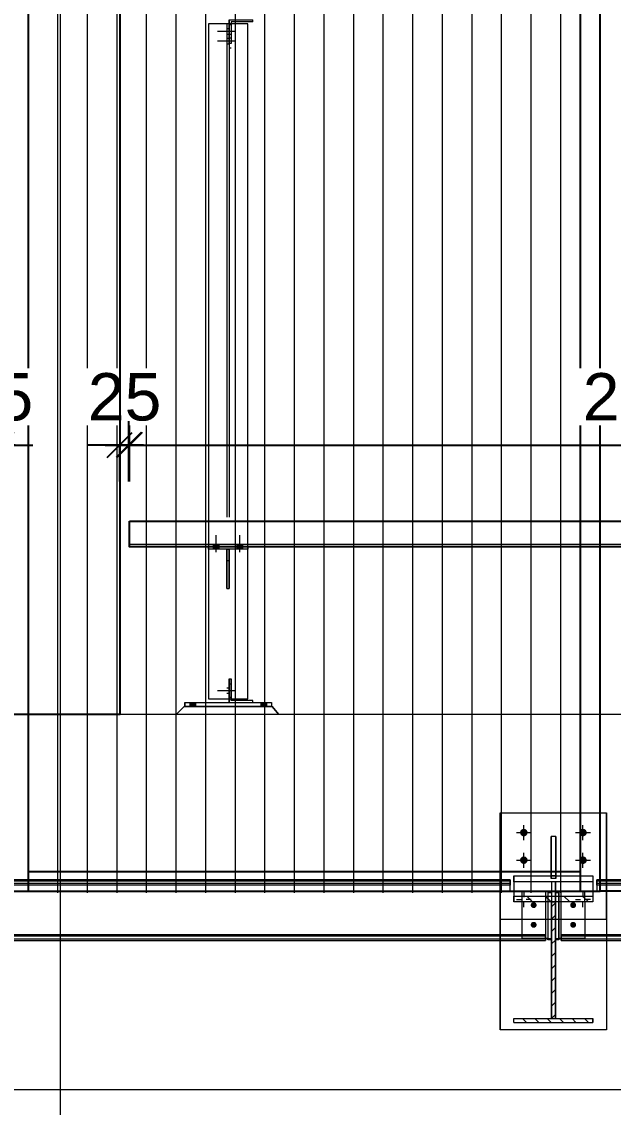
# Model space of a CAD drawing. Header units: millimetres. Extents: x 663313 to 1226001, y 1431724 to 1620898.
# Drawn here: x 663607.733 to 663609.233, y 1524697.491 to 1524700.241 of the extents above; entities that cross this region are included whole.
import ezdxf

# ---------------------------------------------------------------- set-up
doc = ezdxf.new("R2010")
doc.units = ezdxf.units.MM
for name, pattern in [('Grid Line', [22.225, 12.7, -3.175, 3.175, -3.175]), ('HIDDEN', [0.375, 0.25, -0.125]), ('XKITLINE00', [0]), ('XKITLINE02', [4, 2, -2])]:
    doc.linetypes.add(name, pattern=pattern)
doc.layers.get('Defpoints').update_dxf_attribs({"color": 140})
for name, color, linetype in [('000 - CONCRETE_EX_BUILDING_MAIN_COLOR_1', 1, 'Continuous'), ('000 - D I M', 1, 'Continuous'), ('DIM', 1, 'Continuous'), ('VPORT', 250, 'Continuous')]:
    doc.layers.add(name, color=color, linetype=linetype)
for name, color, linetype, lineweight in [('A-GENM', 29, 'Continuous', 9), ('Bolt', 7, 'Continuous', 0), ('Part', 2, 'Continuous', 0), ('S-GRID', 1, 'Continuous', 9)]:
    doc.layers.add(name, color=color, linetype=linetype, lineweight=lineweight)
doc.styles.add('Arial', font='arial.ttf')
doc.dimstyles.new('Dim - 40 - End', dxfattribs={"dimscale": 0.04, "dimtxt": 3, "dimasz": 1, "dimexe": 0, "dimexo": 2.5, "dimgap": 1.5, "dimtad": 1, "dimdec": 0, "dimlfac": 1000, "dimzin": 1, "dimdsep": 46, "dimtxsty": 'Arial', "dimblk": 'END', "dimcen": 0.09, "dimclrd": 1, "dimclre": 49, "dimclrt": 3, "dimadec": 0, "dimazin": 0, "dimtfac": 1, "dimtdec": 0, "dimtix": 1, "dimtofl": 0, "dimtmove": 2, "dimatfit": 3, "dimfxl": 1, "dimtfill": 1, "dimtfillclr": 256, "dimtolj": 1, "dimtzin": 0, "dimarcsym": 0})

# ---------------------------------------------------------------- blocks, each defined once
blk = doc.blocks.new('*A2772264')
at = {"layer": 'Part', "linetype": 'XKITLINE00', "lineweight": 0}
for p, q in [((265.875752, -44.216541), (265.875759, -44.216541)), ((265.875759, -44.216541), (268.075759, -44.216541)), ((265.875759, -44.316541), (265.875759, -44.216541)), ((268.075752, -44.216541), (268.075759, -44.216541)), ((268.075759, -44.216541), (268.075759, -44.316541)), ((265.875752, -44.316541), (265.875759, -44.316541)), ((268.075759, -44.316541), (265.875759, -44.316541)), ((268.075752, -44.316541), (268.075759, -44.316541))]:
    blk.add_line(p, q, dxfattribs=at)
at = {"layer": 'Part', "linetype": 'XKITLINE02', "lineweight": 0}
for p, q in [((265.875752, -44.216541), (265.875752, -44.316541)), ((268.075752, -44.216541), (268.075752, -44.316541))]:
    blk.add_line(p, q, dxfattribs=at)
blk = doc.blocks.new('*A2773265')
at = {"layer": 'Part', "linetype": 'XKITLINE02', "lineweight": 0}
for p, q in [((267.005754, -43.616541), (267.055757, -43.616541)), ((267.005754, -44.216541), (267.005754, -43.616541)), ((267.005757, -43.616541), (267.005757, -44.116541)), ((267.055754, -44.166541), (267.055754, -43.616541)), ((267.055757, -43.616541), (267.055757, -44.116541)), ((267.005754, -44.216541), (267.605757, -44.216541)), ((267.605754, -44.216541), (267.605754, -44.166541))]:
    blk.add_line(p, q, dxfattribs=at)
at = {"layer": 'Part', "linetype": 'XKITLINE00', "lineweight": 0}
for p, q in [((267.005757, -44.116541), (267.005757, -44.216541)), ((267.605757, -44.166541), (267.055754, -44.166541)), ((267.055757, -44.116541), (267.055757, -44.166541)), ((267.605757, -44.216541), (267.605757, -44.166541))]:
    blk.add_line(p, q, dxfattribs=at)
blk = doc.blocks.new('*A2775267')
at = {"layer": 'Bolt', "linetype": 'XKITLINE02', "lineweight": 0}
for p, q in [((267.134955, -43.916541), (266.705755, -43.916541)), ((267.005755, -43.846541), (266.945755, -43.846541)), ((267.005756, -43.986541), (266.945756, -43.986541)), ((267.055755, -43.746541), (267.005755, -43.746541)), ((267.055756, -44.086541), (267.005756, -44.086541))]:
    blk.add_line(p, q, dxfattribs=at)
blk = doc.blocks.new('*A2776268')
at = {"layer": 'Bolt'}
for points in [[(266.006, -44.317), (266.006, -44.217), (266.146, -44.217), (266.146, -44.317)], [(267.806, -44.317), (267.806, -44.217), (267.946, -44.217), (267.946, -44.317)]]:
    blk.add_hatch(color=256, dxfattribs=at).paths.add_polyline_path(points, flags=17)
at = {"layer": 'Bolt', "linetype": 'XKITLINE00', "lineweight": 0}
for p, q in [((266.006, -44.217), (266.006, -44.317)), ((266.076, -44.217), (266.076, -44.317)), ((266.146, -44.217), (266.146, -44.317)), ((267.806, -44.217), (267.806, -44.317)), ((267.876, -44.217), (267.876, -44.317)), ((267.946, -44.217), (267.946, -44.317))]:
    blk.add_line(p, q, dxfattribs=at)
blk = doc.blocks.new('*A2777269')
at = {"layer": 'Part', "linetype": 'XKITLINE00', "lineweight": 0}
for p, q in [((266.945758, -40.326541), (267.005763, -40.326541)), ((266.945763, -40.626541), (266.945763, -40.326541)), ((267.005758, -40.326541), (267.005763, -40.326541)), ((267.005763, -40.326541), (267.005763, -40.626541)), ((266.945759, -41.326541), (266.945763, -40.626541)), ((267.005763, -40.626541), (266.945763, -40.626541)), ((267.005763, -40.626541), (267.005759, -41.326541)), ((266.945758, -41.326541), (267.005759, -41.326541)), ((267.005759, -41.326541), (267.005758, -41.326541))]:
    blk.add_line(p, q, dxfattribs=at)
at = {"layer": 'Part', "linetype": 'XKITLINE02', "lineweight": 0}
for p, q in [((266.945763, -40.326541), (266.945758, -40.326541)), ((266.945758, -40.326541), (266.945758, -41.326541)), ((267.005758, -41.326541), (267.005758, -40.326541)), ((266.945759, -41.326541), (266.945758, -41.326541))]:
    blk.add_line(p, q, dxfattribs=at)
blk = doc.blocks.new('*A2778270')
at = {"layer": 'Part', "linetype": 'XKITLINE02', "lineweight": 0}
for p, q in [((266.475758, -40.266541), (267.475763, -40.266541)), ((266.475758, -40.326541), (266.475758, -40.266541)), ((267.475758, -40.266541), (267.475758, -40.326541))]:
    blk.add_line(p, q, dxfattribs=at)
at = {"layer": 'Part', "linetype": 'XKITLINE00', "lineweight": 0}
for p, q in [((267.475763, -40.326541), (266.475758, -40.326541)), ((266.475763, -40.326541), (266.475763, -40.266541)), ((267.475758, -40.326541), (267.475763, -40.326541)), ((267.475763, -40.326541), (267.475763, -40.266541))]:
    blk.add_line(p, q, dxfattribs=at)
blk = doc.blocks.new('*A2779271')
at = {"layer": 'Bolt'}
for points in [[(266.606, -40.267), (266.606, -40.207), (266.746, -40.207), (266.746, -40.267)], [(266.606, -40.327), (266.606, -40.267), (266.746, -40.267), (266.746, -40.327)], [(267.206, -40.267), (267.206, -40.207), (267.346, -40.207), (267.346, -40.267)], [(267.206, -40.327), (267.206, -40.267), (267.346, -40.267), (267.346, -40.327)]]:
    blk.add_hatch(color=256, dxfattribs=at).paths.add_polyline_path(points, flags=17)
at = {"layer": 'Bolt', "linetype": 'XKITLINE00', "lineweight": 0}
for p, q in [((266.676, -40.406), (266.676, -39.977)), ((267.276, -40.406), (267.276, -39.977)), ((266.606, -40.267), (266.606, -40.207)), ((266.606, -40.327), (266.606, -40.267)), ((266.746, -40.267), (266.746, -40.207)), ((266.746, -40.327), (266.746, -40.267)), ((267.206, -40.267), (267.206, -40.207)), ((267.206, -40.327), (267.206, -40.267)), ((267.346, -40.267), (267.346, -40.207)), ((267.346, -40.327), (267.346, -40.267))]:
    blk.add_line(p, q, dxfattribs=at)
blk = doc.blocks.new('*A2794273')
at = {"layer": 'Part', "linetype": 'XKITLINE02', "lineweight": 0}
for p, q in [((267.005754, -26.670507), (267.605757, -26.670507)), ((267.005754, -27.270507), (267.005754, -26.670507)), ((267.605754, -26.720507), (267.605754, -26.670507)), ((267.005757, -26.770507), (267.005757, -27.270507)), ((267.055754, -26.720507), (267.055754, -27.270507)), ((267.055757, -26.770507), (267.055757, -27.270507)), ((267.055757, -27.270507), (267.005754, -27.270507))]:
    blk.add_line(p, q, dxfattribs=at)
at = {"layer": 'Part', "linetype": 'XKITLINE00', "lineweight": 0}
for p, q in [((267.005757, -26.670507), (267.005757, -26.770507)), ((267.605757, -26.720507), (267.605757, -26.670507)), ((267.055757, -26.720507), (267.055754, -26.720507)), ((267.605757, -26.720507), (267.055757, -26.720507)), ((267.055757, -26.720507), (267.055757, -26.770507)), ((267.605754, -26.720507), (267.605757, -26.720507))]:
    blk.add_line(p, q, dxfattribs=at)
blk = doc.blocks.new('*A2796275')
at = {"layer": 'Bolt', "linetype": 'XKITLINE02', "lineweight": 0}
for p, q in [((267.005755, -26.900507), (266.945755, -26.900507)), ((267.055755, -26.800507), (267.005755, -26.800507)), ((267.134955, -26.970507), (266.705755, -26.970507)), ((267.005756, -27.040507), (266.945756, -27.040507)), ((267.055756, -27.140507), (267.005756, -27.140507))]:
    blk.add_line(p, q, dxfattribs=at)
blk = doc.blocks.new('cano')
at = {"layer": '000 - CONCRETE_EX_BUILDING_MAIN_COLOR_1'}
for points in [[(663608.9964, 1524720.7524), (663608.9966, 1524720.7534), (663608.9968, 1524720.7543), (663608.9971, 1524720.7551), (663608.9975, 1524720.756), (663608.998, 1524720.7568), (663608.9986, 1524720.7575), (663608.9992, 1524720.7582), (663608.9999, 1524720.7588), (663609.0006, 1524720.7594), (663609.0014, 1524720.7599), (663609.0023, 1524720.7603), (663609.0031, 1524720.7606), (663609.004, 1524720.7608), (663609.005, 1524720.761), (663609.0059, 1524720.761), (663609.0068, 1524720.761), (663609.0078, 1524720.7608), (663609.0087, 1524720.7606), (663609.0095, 1524720.7603), (663609.0104, 1524720.7599), (663609.0112, 1524720.7594), (663609.0119, 1524720.7588), (663609.0126, 1524720.7582), (663609.0132, 1524720.7575), (663609.0138, 1524720.7568), (663609.0143, 1524720.756), (663609.0147, 1524720.7551), (663609.015, 1524720.7543), (663609.0152, 1524720.7534), (663609.0154, 1524720.7524), (663609.0154, 1524720.7515), (663609.0154, 1524720.7506), (663609.0152, 1524720.7496), (663609.015, 1524720.7487), (663609.0147, 1524720.7479), (663609.0143, 1524720.747), (663609.0138, 1524720.7462), (663609.0132, 1524720.7455), (663609.0126, 1524720.7448), (663609.0119, 1524720.7442), (663609.0112, 1524720.7436), (663609.0104, 1524720.7431), (663609.0095, 1524720.7427), (663609.0087, 1524720.7424), (663609.0078, 1524720.7422), (663609.0068, 1524720.742), (663609.0059, 1524720.742), (663609.005, 1524720.742), (663609.004, 1524720.7422), (663609.0031, 1524720.7424), (663609.0023, 1524720.7427), (663609.0014, 1524720.7431), (663609.0006, 1524720.7436), (663608.9999, 1524720.7442), (663608.9992, 1524720.7448), (663608.9986, 1524720.7455), (663608.998, 1524720.7462), (663608.9975, 1524720.747), (663608.9971, 1524720.7479), (663608.9968, 1524720.7487), (663608.9966, 1524720.7496), (663608.9964, 1524720.7506), (663608.9964, 1524720.7515)], [(663609.1464, 1524720.7524), (663609.1466, 1524720.7534), (663609.1468, 1524720.7543), (663609.1471, 1524720.7551), (663609.1475, 1524720.756), (663609.148, 1524720.7568), (663609.1486, 1524720.7575), (663609.1492, 1524720.7582), (663609.1499, 1524720.7588), (663609.1506, 1524720.7594), (663609.1514, 1524720.7599), (663609.1523, 1524720.7603), (663609.1531, 1524720.7606), (663609.154, 1524720.7608), (663609.155, 1524720.761), (663609.1559, 1524720.761), (663609.1568, 1524720.761), (663609.1578, 1524720.7608), (663609.1587, 1524720.7606), (663609.1595, 1524720.7603), (663609.1604, 1524720.7599), (663609.1612, 1524720.7594), (663609.1619, 1524720.7588), (663609.1626, 1524720.7582), (663609.1632, 1524720.7575), (663609.1638, 1524720.7568), (663609.1643, 1524720.756), (663609.1647, 1524720.7551), (663609.165, 1524720.7543), (663609.1652, 1524720.7534), (663609.1654, 1524720.7524), (663609.1654, 1524720.7515), (663609.1654, 1524720.7506), (663609.1652, 1524720.7496), (663609.165, 1524720.7487), (663609.1647, 1524720.7479), (663609.1643, 1524720.747), (663609.1638, 1524720.7462), (663609.1632, 1524720.7455), (663609.1626, 1524720.7448), (663609.1619, 1524720.7442), (663609.1612, 1524720.7436), (663609.1604, 1524720.7431), (663609.1595, 1524720.7427), (663609.1587, 1524720.7424), (663609.1578, 1524720.7422), (663609.1568, 1524720.742), (663609.1559, 1524720.742), (663609.155, 1524720.742), (663609.154, 1524720.7422), (663609.1531, 1524720.7424), (663609.1523, 1524720.7427), (663609.1514, 1524720.7431), (663609.1506, 1524720.7436), (663609.1499, 1524720.7442), (663609.1492, 1524720.7448), (663609.1486, 1524720.7455), (663609.148, 1524720.7462), (663609.1475, 1524720.747), (663609.1471, 1524720.7479), (663609.1468, 1524720.7487), (663609.1466, 1524720.7496), (663609.1464, 1524720.7506), (663609.1464, 1524720.7515)], [(663608.9964, 1524720.6824), (663608.9966, 1524720.6834), (663608.9968, 1524720.6843), (663608.9971, 1524720.6851), (663608.9975, 1524720.686), (663608.998, 1524720.6868), (663608.9986, 1524720.6875), (663608.9992, 1524720.6882), (663608.9999, 1524720.6888), (663609.0006, 1524720.6894), (663609.0014, 1524720.6899), (663609.0023, 1524720.6903), (663609.0031, 1524720.6906), (663609.004, 1524720.6908), (663609.005, 1524720.691), (663609.0059, 1524720.691), (663609.0068, 1524720.691), (663609.0078, 1524720.6908), (663609.0087, 1524720.6906), (663609.0095, 1524720.6903), (663609.0104, 1524720.6899), (663609.0112, 1524720.6894), (663609.0119, 1524720.6888), (663609.0126, 1524720.6882), (663609.0132, 1524720.6875), (663609.0138, 1524720.6868), (663609.0143, 1524720.686), (663609.0147, 1524720.6851), (663609.015, 1524720.6843), (663609.0152, 1524720.6834), (663609.0154, 1524720.6824), (663609.0154, 1524720.6815), (663609.0154, 1524720.6806), (663609.0152, 1524720.6796), (663609.015, 1524720.6787), (663609.0147, 1524720.6779), (663609.0143, 1524720.677), (663609.0138, 1524720.6762), (663609.0132, 1524720.6755), (663609.0126, 1524720.6748), (663609.0119, 1524720.6742), (663609.0112, 1524720.6736), (663609.0104, 1524720.6731), (663609.0095, 1524720.6727), (663609.0087, 1524720.6724), (663609.0078, 1524720.6722), (663609.0068, 1524720.672), (663609.0059, 1524720.672), (663609.005, 1524720.672), (663609.004, 1524720.6722), (663609.0031, 1524720.6724), (663609.0023, 1524720.6727), (663609.0014, 1524720.6731), (663609.0006, 1524720.6736), (663608.9999, 1524720.6742), (663608.9992, 1524720.6748), (663608.9986, 1524720.6755), (663608.998, 1524720.6762), (663608.9975, 1524720.677), (663608.9971, 1524720.6779), (663608.9968, 1524720.6787), (663608.9966, 1524720.6796), (663608.9964, 1524720.6806), (663608.9964, 1524720.6815)], [(663609.1464, 1524720.6824), (663609.1466, 1524720.6834), (663609.1468, 1524720.6843), (663609.1471, 1524720.6851), (663609.1475, 1524720.686), (663609.148, 1524720.6868), (663609.1486, 1524720.6875), (663609.1492, 1524720.6882), (663609.1499, 1524720.6888), (663609.1506, 1524720.6894), (663609.1514, 1524720.6899), (663609.1523, 1524720.6903), (663609.1531, 1524720.6906), (663609.154, 1524720.6908), (663609.155, 1524720.691), (663609.1559, 1524720.691), (663609.1568, 1524720.691), (663609.1578, 1524720.6908), (663609.1587, 1524720.6906), (663609.1595, 1524720.6903), (663609.1604, 1524720.6899), (663609.1612, 1524720.6894), (663609.1619, 1524720.6888), (663609.1626, 1524720.6882), (663609.1632, 1524720.6875), (663609.1638, 1524720.6868), (663609.1643, 1524720.686), (663609.1647, 1524720.6851), (663609.165, 1524720.6843), (663609.1652, 1524720.6834), (663609.1654, 1524720.6824), (663609.1654, 1524720.6815), (663609.1654, 1524720.6806), (663609.1652, 1524720.6796), (663609.165, 1524720.6787), (663609.1647, 1524720.6779), (663609.1643, 1524720.677), (663609.1638, 1524720.6762), (663609.1632, 1524720.6755), (663609.1626, 1524720.6748), (663609.1619, 1524720.6742), (663609.1612, 1524720.6736), (663609.1604, 1524720.6731), (663609.1595, 1524720.6727), (663609.1587, 1524720.6724), (663609.1578, 1524720.6722), (663609.1568, 1524720.672), (663609.1559, 1524720.672), (663609.155, 1524720.672), (663609.154, 1524720.6722), (663609.1531, 1524720.6724), (663609.1523, 1524720.6727), (663609.1514, 1524720.6731), (663609.1506, 1524720.6736), (663609.1499, 1524720.6742), (663609.1492, 1524720.6748), (663609.1486, 1524720.6755), (663609.148, 1524720.6762), (663609.1475, 1524720.677), (663609.1471, 1524720.6779), (663609.1468, 1524720.6787), (663609.1466, 1524720.6796), (663609.1464, 1524720.6806), (663609.1464, 1524720.6815)], [(663609.0316, 1524720.5752), (663609.0324, 1524720.5751), (663609.0331, 1524720.5749), (663609.0338, 1524720.5747), (663609.0344, 1524720.5744), (663609.0351, 1524720.574), (663609.0357, 1524720.5736), (663609.0362, 1524720.5731), (663609.0367, 1524720.5725), (663609.0371, 1524720.5719), (663609.0375, 1524720.5713), (663609.0378, 1524720.5706), (663609.0381, 1524720.5699), (663609.0383, 1524720.5692), (663609.0384, 1524720.5685), (663609.0384, 1524720.5678), (663609.0384, 1524720.567), (663609.0383, 1524720.5663), (663609.0381, 1524720.5656), (663609.0378, 1524720.5649), (663609.0375, 1524720.5642), (663609.0371, 1524720.5636), (663609.0367, 1524720.563), (663609.0362, 1524720.5625), (663609.0357, 1524720.562), (663609.0351, 1524720.5615), (663609.0344, 1524720.5612), (663609.0338, 1524720.5608), (663609.0331, 1524720.5606), (663609.0324, 1524720.5604), (663609.0316, 1524720.5603), (663609.0309, 1524720.5603), (663609.0302, 1524720.5603), (663609.0294, 1524720.5604), (663609.0287, 1524720.5606), (663609.028, 1524720.5608), (663609.0274, 1524720.5612), (663609.0267, 1524720.5615), (663609.0261, 1524720.562), (663609.0256, 1524720.5625), (663609.0251, 1524720.563), (663609.0247, 1524720.5636), (663609.0243, 1524720.5642), (663609.024, 1524720.5649), (663609.0237, 1524720.5656), (663609.0235, 1524720.5663), (663609.0234, 1524720.567), (663609.0234, 1524720.5678), (663609.0234, 1524720.5685), (663609.0235, 1524720.5692), (663609.0237, 1524720.5699), (663609.024, 1524720.5706), (663609.0243, 1524720.5713), (663609.0247, 1524720.5719), (663609.0251, 1524720.5725), (663609.0256, 1524720.5731), (663609.0261, 1524720.5736), (663609.0267, 1524720.574), (663609.0274, 1524720.5744), (663609.028, 1524720.5747), (663609.0287, 1524720.5749), (663609.0294, 1524720.5751), (663609.0302, 1524720.5752), (663609.0309, 1524720.5753)], [(663609.1316, 1524720.5752), (663609.1324, 1524720.5751), (663609.1331, 1524720.5749), (663609.1338, 1524720.5747), (663609.1344, 1524720.5744), (663609.1351, 1524720.574), (663609.1357, 1524720.5736), (663609.1362, 1524720.5731), (663609.1367, 1524720.5725), (663609.1371, 1524720.5719), (663609.1375, 1524720.5713), (663609.1378, 1524720.5706), (663609.1381, 1524720.5699), (663609.1383, 1524720.5692), (663609.1384, 1524720.5685), (663609.1384, 1524720.5678), (663609.1384, 1524720.567), (663609.1383, 1524720.5663), (663609.1381, 1524720.5656), (663609.1378, 1524720.5649), (663609.1375, 1524720.5642), (663609.1371, 1524720.5636), (663609.1367, 1524720.563), (663609.1362, 1524720.5625), (663609.1357, 1524720.562), (663609.1351, 1524720.5615), (663609.1344, 1524720.5612), (663609.1338, 1524720.5608), (663609.1331, 1524720.5606), (663609.1324, 1524720.5604), (663609.1316, 1524720.5603), (663609.1309, 1524720.5603), (663609.1302, 1524720.5603), (663609.1294, 1524720.5604), (663609.1287, 1524720.5606), (663609.128, 1524720.5608), (663609.1274, 1524720.5612), (663609.1267, 1524720.5615), (663609.1261, 1524720.562), (663609.1256, 1524720.5625), (663609.1251, 1524720.563), (663609.1247, 1524720.5636), (663609.1243, 1524720.5642), (663609.124, 1524720.5649), (663609.1237, 1524720.5656), (663609.1235, 1524720.5663), (663609.1234, 1524720.567), (663609.1234, 1524720.5678), (663609.1234, 1524720.5685), (663609.1235, 1524720.5692), (663609.1237, 1524720.5699), (663609.124, 1524720.5706), (663609.1243, 1524720.5713), (663609.1247, 1524720.5719), (663609.1251, 1524720.5725), (663609.1256, 1524720.5731), (663609.1261, 1524720.5736), (663609.1267, 1524720.574), (663609.1274, 1524720.5744), (663609.128, 1524720.5747), (663609.1287, 1524720.5749), (663609.1294, 1524720.5751), (663609.1302, 1524720.5752), (663609.1309, 1524720.5753)], [(663609.0316, 1524720.5253), (663609.0324, 1524720.5252), (663609.0331, 1524720.525), (663609.0338, 1524720.5247), (663609.0344, 1524720.5244), (663609.0351, 1524720.5241), (663609.0357, 1524720.5236), (663609.0362, 1524720.5231), (663609.0367, 1524720.5226), (663609.0371, 1524720.522), (663609.0375, 1524720.5214), (663609.0378, 1524720.5207), (663609.0381, 1524720.52), (663609.0383, 1524720.5193), (663609.0384, 1524720.5186), (663609.0384, 1524720.5178), (663609.0384, 1524720.5171), (663609.0383, 1524720.5164), (663609.0381, 1524720.5157), (663609.0378, 1524720.515), (663609.0375, 1524720.5143), (663609.0371, 1524720.5137), (663609.0367, 1524720.5131), (663609.0362, 1524720.5125), (663609.0357, 1524720.512), (663609.0351, 1524720.5116), (663609.0344, 1524720.5112), (663609.0338, 1524720.5109), (663609.0331, 1524720.5107), (663609.0324, 1524720.5105), (663609.0316, 1524720.5104), (663609.0309, 1524720.5103), (663609.0302, 1524720.5104), (663609.0294, 1524720.5105), (663609.0287, 1524720.5107), (663609.028, 1524720.5109), (663609.0274, 1524720.5112), (663609.0267, 1524720.5116), (663609.0261, 1524720.512), (663609.0256, 1524720.5125), (663609.0251, 1524720.5131), (663609.0247, 1524720.5137), (663609.0243, 1524720.5143), (663609.024, 1524720.515), (663609.0237, 1524720.5157), (663609.0235, 1524720.5164), (663609.0234, 1524720.5171), (663609.0234, 1524720.5178), (663609.0234, 1524720.5186), (663609.0235, 1524720.5193), (663609.0237, 1524720.52), (663609.024, 1524720.5207), (663609.0243, 1524720.5214), (663609.0247, 1524720.522), (663609.0251, 1524720.5226), (663609.0256, 1524720.5231), (663609.0261, 1524720.5236), (663609.0267, 1524720.5241), (663609.0274, 1524720.5244), (663609.028, 1524720.5247), (663609.0287, 1524720.525), (663609.0294, 1524720.5252), (663609.0302, 1524720.5253), (663609.0309, 1524720.5253)], [(663609.1316, 1524720.5253), (663609.1324, 1524720.5252), (663609.1331, 1524720.525), (663609.1338, 1524720.5247), (663609.1344, 1524720.5244), (663609.1351, 1524720.5241), (663609.1357, 1524720.5236), (663609.1362, 1524720.5231), (663609.1367, 1524720.5226), (663609.1371, 1524720.522), (663609.1375, 1524720.5214), (663609.1378, 1524720.5207), (663609.1381, 1524720.52), (663609.1383, 1524720.5193), (663609.1384, 1524720.5186), (663609.1384, 1524720.5178), (663609.1384, 1524720.5171), (663609.1383, 1524720.5164), (663609.1381, 1524720.5157), (663609.1378, 1524720.515), (663609.1375, 1524720.5143), (663609.1371, 1524720.5137), (663609.1367, 1524720.5131), (663609.1362, 1524720.5125), (663609.1357, 1524720.512), (663609.1351, 1524720.5116), (663609.1344, 1524720.5112), (663609.1338, 1524720.5109), (663609.1331, 1524720.5107), (663609.1324, 1524720.5105), (663609.1316, 1524720.5104), (663609.1309, 1524720.5103), (663609.1302, 1524720.5104), (663609.1294, 1524720.5105), (663609.1287, 1524720.5107), (663609.128, 1524720.5109), (663609.1274, 1524720.5112), (663609.1267, 1524720.5116), (663609.1261, 1524720.512), (663609.1256, 1524720.5125), (663609.1251, 1524720.5131), (663609.1247, 1524720.5137), (663609.1243, 1524720.5143), (663609.124, 1524720.515), (663609.1237, 1524720.5157), (663609.1235, 1524720.5164), (663609.1234, 1524720.5171), (663609.1234, 1524720.5178), (663609.1234, 1524720.5186), (663609.1235, 1524720.5193), (663609.1237, 1524720.52), (663609.124, 1524720.5207), (663609.1243, 1524720.5214), (663609.1247, 1524720.522), (663609.1251, 1524720.5226), (663609.1256, 1524720.5231), (663609.1261, 1524720.5236), (663609.1267, 1524720.5241), (663609.1274, 1524720.5244), (663609.128, 1524720.5247), (663609.1287, 1524720.525), (663609.1294, 1524720.5252), (663609.1302, 1524720.5253), (663609.1309, 1524720.5253)]]:
    blk.add_hatch(color=256, dxfattribs=at).paths.add_polyline_path(points, flags=17)
at = {"layer": '000 - CONCRETE_EX_BUILDING_MAIN_COLOR_1', "linetype": 'XKITLINE02', "lineweight": 0}
for p, q in [((663608.9459, 1524720.8015), (663609.2159, 1524720.8015)), ((663608.9459, 1524720.5315), (663608.9459, 1524720.8015)), ((663608.9459, 1524720.5315), (663608.9459, 1524720.8015)), ((663608.9459, 1524720.2515), (663608.9459, 1524720.8015)), ((663609.2159, 1524720.8015), (663609.2159, 1524720.5315)), ((663609.2159, 1524720.5315), (663609.2159, 1524720.8015)), ((663609.2159, 1524720.8015), (663609.2159, 1524720.2515)), ((663609.0749, 1524720.7415), (663609.0749, 1524720.7415)), ((663609.0749, 1524720.7415), (663609.0749, 1524720.6415)), ((663609.0869, 1524720.6415), (663609.0869, 1524720.7415)), ((663608.9459, 1524720.6321), (663608.9459, 1524720.4784)), ((663608.9709, 1524720.6321), (663608.9709, 1524720.6221)), ((663608.9809, 1524720.6265), (663608.9809, 1524720.6415)), ((663609.0749, 1524720.6415), (663609.0869, 1524720.6415)), ((663609.0869, 1524720.6415), (663609.0749, 1524720.6415)), ((663609.0749, 1524720.6415), (663609.0749, 1524720.6351)), ((663609.0869, 1524720.6351), (663609.0869, 1524720.6415)), ((663609.1809, 1524720.6415), (663609.1809, 1524720.6265)), ((663609.1909, 1524720.6221), (663609.1909, 1524720.6321)), ((663609.2159, 1524720.6321), (663609.2159, 1524720.4784)), ((663608.9709, 1524720.6221), (663607.6909, 1524720.6221)), ((663608.9709, 1524720.6185), (663607.6909, 1524720.6185)), ((663608.9709, 1524720.6221), (663608.9709, 1524720.6185)), ((663608.9809, 1524720.6265), (663608.9809, 1524720.5756)), ((663609.1809, 1524720.6265), (663608.9809, 1524720.6265)), ((663608.9809, 1524720.6035), (663609.0609, 1524720.6035)), ((663608.9809, 1524720.6032), (663609.0609, 1524720.6032)), ((663609.0759, 1524720.6032), (663609.0009, 1524720.6032)), ((663609.0009, 1524720.6032), (663609.0009, 1524720.6027)), ((663609.0009, 1524720.6032), (663609.0009, 1524720.5756)), ((663609.0009, 1524720.6027), (663609.0669, 1524720.6027)), ((663609.0609, 1524720.6035), (663609.0609, 1524720.4829)), ((663609.0669, 1524720.6027), (663609.0669, 1524720.5993)), ((663609.0669, 1524720.6027), (663609.0669, 1524720.4829)), ((663609.0759, 1524720.6265), (663609.0759, 1524720.2807)), ((663609.0859, 1524720.6265), (663609.0759, 1524720.6265)), ((663609.0759, 1524720.6265), (663609.0759, 1524720.5756)), ((663609.0759, 1524720.5993), (663609.0759, 1524720.6032)), ((663609.0759, 1524720.6032), (663609.0759, 1524720.4833)), ((663609.0859, 1524720.2807), (663609.0859, 1524720.6265)), ((663609.0859, 1524720.6265), (663609.0859, 1524720.5756)), ((663609.0859, 1524720.4833), (663609.0859, 1524720.6032)), ((663609.1609, 1524720.6032), (663609.0859, 1524720.6032)), ((663609.0859, 1524720.5993), (663609.0859, 1524720.6032)), ((663609.0949, 1524720.4829), (663609.0949, 1524720.6027)), ((663609.0949, 1524720.6027), (663609.1609, 1524720.6027)), ((663609.0949, 1524720.5993), (663609.0949, 1524720.6027)), ((663609.1009, 1524720.4829), (663609.1009, 1524720.6035)), ((663609.1009, 1524720.6035), (663609.1809, 1524720.6035)), ((663609.1009, 1524720.6032), (663609.1809, 1524720.6032)), ((663609.1609, 1524720.5756), (663609.1609, 1524720.6032)), ((663609.1809, 1524720.6265), (663609.1809, 1524720.5756)), ((663610.4709, 1524720.6221), (663609.1909, 1524720.6221)), ((663609.1909, 1524720.6185), (663609.1909, 1524720.6221)), ((663610.4709, 1524720.6185), (663609.1909, 1524720.6185)), ((663609.0669, 1524720.5993), (663609.0759, 1524720.5993)), ((663609.0669, 1524720.5993), (663609.0669, 1524720.5756)), ((663609.0759, 1524720.5993), (663609.0759, 1524720.4794)), ((663609.0859, 1524720.4794), (663609.0859, 1524720.5993)), ((663609.0859, 1524720.5993), (663609.0949, 1524720.5993)), ((663609.0949, 1524720.5993), (663609.0949, 1524720.5756)), ((663609.2159, 1524720.5315), (663608.9459, 1524720.5315)), ((663609.0609, 1524720.4923), (663607.6009, 1524720.4923)), ((663609.0609, 1524720.4887), (663607.6009, 1524720.4887)), ((663607.6009, 1524720.4823), (663609.0609, 1524720.4823)), ((663609.0009, 1524720.4833), (663609.0759, 1524720.4833)), ((663609.0609, 1524720.4823), (663609.0609, 1524720.4923)), ((663609.0609, 1524720.4923), (663609.0609, 1524720.4887)), ((663609.0609, 1524720.4823), (663609.0609, 1524720.4784)), ((663609.0669, 1524720.4794), (663609.0669, 1524720.4829)), ((663609.0759, 1524720.4794), (663609.0759, 1524720.4833)), ((663609.0859, 1524720.4833), (663609.1609, 1524720.4833)), ((663609.0859, 1524720.4794), (663609.0859, 1524720.4833)), ((663609.0949, 1524720.4829), (663609.0949, 1524720.4794)), ((663609.1009, 1524720.4887), (663609.1009, 1524720.4923)), ((663609.1009, 1524720.4923), (663609.1009, 1524720.4823)), ((663610.5609, 1524720.4923), (663609.1009, 1524720.4923)), ((663610.5609, 1524720.4887), (663609.1009, 1524720.4887)), ((663609.1009, 1524720.4823), (663609.1009, 1524720.4784)), ((663609.1009, 1524720.4823), (663610.5609, 1524720.4823)), ((663609.1609, 1524720.4833), (663609.1609, 1524720.4829)), ((663608.9809, 1524720.2707), (663608.9809, 1524720.2807)), ((663609.1809, 1524720.2707), (663609.1809, 1524720.2807)), ((663608.9809, 1524720.2707), (663608.9809, 1524720.2707))]:
    blk.add_line(p, q, dxfattribs=at)
at = {"layer": '000 - CONCRETE_EX_BUILDING_MAIN_COLOR_1', "linetype": 'XKITLINE00', "lineweight": 0}
for p, q in [((663608.9459, 1524720.8015), (663608.9459, 1524720.8015)), ((663608.9459, 1524720.8015), (663609.2159, 1524720.8015)), ((663608.9459, 1524720.8015), (663608.9459, 1524720.6321)), ((663609.2159, 1524720.8015), (663609.2159, 1524720.6321)), ((663609.0059, 1524720.7325), (663609.0059, 1524720.7705)), ((663609.1559, 1524720.7325), (663609.1559, 1524720.7705)), ((663608.9869, 1524720.7515), (663609.0249, 1524720.7515)), ((663609.0749, 1524720.6351), (663609.0749, 1524720.7415)), ((663609.0869, 1524720.7415), (663609.0749, 1524720.7415)), ((663609.0869, 1524720.7415), (663609.0869, 1524720.6351)), ((663609.0869, 1524720.7415), (663609.0869, 1524720.7415)), ((663609.1369, 1524720.7515), (663609.1749, 1524720.7515)), ((663609.0059, 1524720.6625), (663609.0059, 1524720.7005)), ((663609.1559, 1524720.6625), (663609.1559, 1524720.7005)), ((663608.9869, 1524720.6815), (663609.0249, 1524720.6815)), ((663609.1369, 1524720.6815), (663609.1749, 1524720.6815)), ((663608.9709, 1524720.6321), (663607.6909, 1524720.6321)), ((663608.9709, 1524720.6282), (663608.9709, 1524720.6321)), ((663608.9809, 1524720.6415), (663609.0749, 1524720.6415)), ((663608.9809, 1524720.6415), (663608.9809, 1524720.5906)), ((663609.0869, 1524720.6351), (663609.0749, 1524720.6351)), ((663609.0869, 1524720.6415), (663609.1809, 1524720.6415)), ((663609.1809, 1524720.6415), (663609.1809, 1524720.5906)), ((663610.4709, 1524720.6321), (663609.1909, 1524720.6321)), ((663609.1909, 1524720.6321), (663609.1909, 1524720.6282)), ((663608.9709, 1524720.6282), (663607.6909, 1524720.6282)), ((663608.9709, 1524720.6032), (663608.9709, 1524720.6282)), ((663608.9709, 1524720.6035), (663608.9809, 1524720.6035)), ((663608.9709, 1524720.6032), (663608.9809, 1524720.6032)), ((663609.1809, 1524720.6035), (663609.1909, 1524720.6035)), ((663609.1809, 1524720.6032), (663609.1909, 1524720.6032)), ((663610.4709, 1524720.6282), (663609.1909, 1524720.6282)), ((663609.1909, 1524720.6282), (663609.1909, 1524720.6032)), ((663608.9809, 1524720.5756), (663608.9809, 1524720.5906)), ((663608.9809, 1524720.5906), (663609.1809, 1524720.5906)), ((663609.1809, 1524720.5756), (663608.9809, 1524720.5756)), ((663608.9869, 1524720.5815), (663608.9996, 1524720.5815)), ((663609.0009, 1524720.5756), (663609.0009, 1524720.4829)), ((663609.0059, 1524720.6005), (663609.0059, 1524720.5878)), ((663609.0059, 1524720.5625), (663609.0059, 1524720.5752)), ((663609.0249, 1524720.5815), (663609.0122, 1524720.5815)), ((663609.0281, 1524720.5756), (663609.0131, 1524720.5906)), ((663609.0753, 1524720.5756), (663609.0603, 1524720.5906)), ((663609.0669, 1524720.5756), (663609.0669, 1524720.4794)), ((663609.0759, 1524720.2807), (663609.0759, 1524720.5756)), ((663609.0759, 1524720.5756), (663609.0859, 1524720.5756)), ((663609.0859, 1524720.5756), (663609.0859, 1524720.2807)), ((663609.0949, 1524720.5756), (663609.0949, 1524720.4794)), ((663609.1225, 1524720.5756), (663609.1075, 1524720.5906)), ((663609.1369, 1524720.5815), (663609.1496, 1524720.5815)), ((663609.1697, 1524720.5756), (663609.1547, 1524720.5906)), ((663609.1559, 1524720.6005), (663609.1559, 1524720.5878)), ((663609.1559, 1524720.5625), (663609.1559, 1524720.5752)), ((663609.1609, 1524720.5756), (663609.1609, 1524720.4829)), ((663609.1749, 1524720.5815), (663609.1622, 1524720.5815)), ((663609.1809, 1524720.5906), (663609.1809, 1524720.5756)), ((663609.0309, 1524720.5674), (663609.0309, 1524720.5698)), ((663609.0759, 1524720.5636), (663609.0859, 1524720.5736)), ((663609.1309, 1524720.5674), (663609.1309, 1524720.5698)), ((663609.0759, 1524720.5321), (663609.0859, 1524720.5421)), ((663609.0309, 1524720.5174), (663609.0309, 1524720.5199)), ((663609.0759, 1524720.5007), (663609.0859, 1524720.5107)), ((663609.1309, 1524720.5174), (663609.1309, 1524720.5199)), ((663607.6009, 1524720.4784), (663609.0609, 1524720.4784)), ((663608.9459, 1524720.4784), (663608.9459, 1524720.2515)), ((663609.0669, 1524720.4829), (663609.0009, 1524720.4829)), ((663609.0609, 1524720.4829), (663609.0609, 1524720.4784)), ((663609.0759, 1524720.4794), (663609.0669, 1524720.4794)), ((663609.0759, 1524720.4693), (663609.0859, 1524720.4793)), ((663609.0949, 1524720.4794), (663609.0859, 1524720.4794)), ((663609.1609, 1524720.4829), (663609.0949, 1524720.4829)), ((663609.1009, 1524720.4784), (663609.1009, 1524720.4829)), ((663609.1009, 1524720.4784), (663610.5609, 1524720.4784)), ((663609.2159, 1524720.4784), (663609.2159, 1524720.2515)), ((663609.0759, 1524720.4378), (663609.0859, 1524720.4478)), ((663609.0759, 1524720.4064), (663609.0859, 1524720.4164)), ((663609.0759, 1524720.375), (663609.0859, 1524720.385)), ((663609.0759, 1524720.3435), (663609.0859, 1524720.3535)), ((663609.0759, 1524720.3121), (663609.0859, 1524720.3221)), ((663608.9809, 1524720.2707), (663608.9809, 1524720.2807)), ((663608.9809, 1524720.2807), (663608.9809, 1524720.2807)), ((663608.9809, 1524720.2807), (663609.1809, 1524720.2807)), ((663609.0123, 1524720.2707), (663609.0023, 1524720.2807)), ((663609.0438, 1524720.2707), (663609.0338, 1524720.2807)), ((663609.0752, 1524720.2707), (663609.0652, 1524720.2807)), ((663609.0759, 1524720.2807), (663609.0859, 1524720.2907)), ((663609.0759, 1524720.2807), (663609.0859, 1524720.2807)), ((663609.0859, 1524720.2807), (663609.0859, 1524720.2807)), ((663609.1066, 1524720.2707), (663609.0966, 1524720.2807)), ((663609.1381, 1524720.2707), (663609.1281, 1524720.2807)), ((663609.1695, 1524720.2707), (663609.1595, 1524720.2807)), ((663609.1809, 1524720.2807), (663609.1809, 1524720.2807)), ((663609.1809, 1524720.2807), (663609.1809, 1524720.2707)), ((663608.9459, 1524720.2515), (663608.9459, 1524720.2515)), ((663609.2159, 1524720.2515), (663608.9459, 1524720.2515)), ((663608.9809, 1524720.2707), (663608.9809, 1524720.2707)), ((663608.9809, 1524720.2707), (663609.1809, 1524720.2707)), ((663609.1809, 1524720.2707), (663609.1809, 1524720.2707)), ((663609.2159, 1524720.2515), (663609.2159, 1524720.2515))]:
    blk.add_line(p, q, dxfattribs=at)
blk = doc.blocks.new('GM_Louver Grill Vertical Z1 - Z Profile-V42-ENT 4 ELE-1 sheet')
at = {"layer": 'A-GENM'}
blk.add_line((1800304.2, 105898.4), (1800304.2, 110050), dxfattribs=at)
blk = doc.blocks.new('2')
at = {"color": 1}
for p, q in [((1802029.2, 110050), (1802029.2, 105902.3)), ((1803429.2, 105902.3), (1803429.2, 110050)), ((1802029.2, 105952.3), (1803429.2, 105952.3))]:
    blk.add_line(p, q, dxfattribs=at)
for points in [[(1803479.2, 110050), (1801979.2, 110050), (1801979.2, 105902.3), (1803479.2, 105902.3)], [(1803479.2, 110050), (1804979.2, 110050), (1804979.2, 105902.3), (1803479.2, 105902.3)]]:
    blk.add_lwpolyline(points, close=True, dxfattribs=at)
at = {"layer": 'A-GENM'}
for p in [(1800, 0), (1875, 0), (1950, 0), (2025, 0), (2100, 0), (2175, 0), (2250, 0), (2325, 0), (2400, 0), (2475, 0), (2550, 0), (2625, 0), (2700, 0), (2775, 0), (2850, 0), (2925, 0), (3000, 0), (3075, 0)]:
    blk.add_blockref('GM_Louver Grill Vertical Z1 - Z Profile-V42-ENT 4 ELE-1 sheet', p, dxfattribs=at)
blk = doc.blocks.new('END')
at = {"color": 1}
for p, q in [((0, 1.5), (0, -1.5)), ((1.5, 0), (-1.5, 0))]:
    blk.add_line(p, q, dxfattribs=at)
at = {"color": 3}
blk.add_line((-0.795, -0.795), (0.795, 0.795), dxfattribs=at)
blk = doc.blocks.new('*D4469')
at = {"layer": '000 - D I M', "color": 1, "lineweight": -2, "transparency": 16777216}
for p, q in [((663607.6162, 1524699.1685), (663607.5762, 1524699.1685)), ((663607.7212, 1524699.1685), (663607.7612, 1524699.1685))]:
    blk.add_line(p, q, dxfattribs=at)
at = {"layer": '000 - D I M', "color": 49, "lineweight": -2, "transparency": 16777216}
for p, q in [((663607.6562, 1524699.0759), (663607.6562, 1524699.1685)), ((663607.6812, 1524699.0759), (663607.6812, 1524699.1685))]:
    blk.add_line(p, q, dxfattribs=at)
at = {"layer": 'Defpoints', "color": 0, "transparency": 16777216}
for p in [(663607.6812, 1524699.1685), (663607.6562, 1524698.9759), (663607.6812, 1524698.9759)]:
    blk.add_point(p, dxfattribs=at)
at = {"layer": '000 - D I M', "color": 1, "lineweight": -2, "transparency": 16777216, "xscale": 0.04, "yscale": 0.04, "zscale": 0.04}
blk.add_blockref('END', (663607.6562, 1524699.1685), dxfattribs=at)
at = {"layer": '000 - D I M', "color": 1, "lineweight": -2, "transparency": 16777216, "xscale": 0.04, "yscale": 0.04, "zscale": 0.04, "rotation": 180}
blk.add_blockref('END', (663607.6812, 1524699.1685), dxfattribs=at)
at = {"layer": '000 - D I M', "color": 3, "transparency": 16777216, "insert": (663607.6687, 1524699.2898), "char_height": 0.12, "attachment_point": 5, "style": 'Arial', "bg_fill": 3, "box_fill_scale": 1.1, "bg_fill_color": 256, "bg_fill_true_color": 13158600, "bg_fill_transparency": 0}
blk.add_mtext('\\A1;25', dxfattribs=at)
blk = doc.blocks.new('*D4470')
at = {"layer": '000 - D I M', "color": 1, "lineweight": -2, "transparency": 16777216}
for p, q in [((663607.9412, 1524699.1685), (663607.9012, 1524699.1685)), ((663608.0462, 1524699.1685), (663608.0862, 1524699.1685))]:
    blk.add_line(p, q, dxfattribs=at)
at = {"layer": '000 - D I M', "color": 49, "lineweight": -2, "transparency": 16777216}
for p, q in [((663607.9812, 1524699.0759), (663607.9812, 1524699.1685)), ((663608.0062, 1524699.0759), (663608.0062, 1524699.1685))]:
    blk.add_line(p, q, dxfattribs=at)
at = {"layer": 'Defpoints', "color": 0, "transparency": 16777216}
for p in [(663607.9812, 1524699.1685), (663607.9812, 1524698.9759), (663608.0062, 1524698.9759)]:
    blk.add_point(p, dxfattribs=at)
at = {"layer": '000 - D I M', "color": 1, "lineweight": -2, "transparency": 16777216, "xscale": 0.04, "yscale": 0.04, "zscale": 0.04}
blk.add_blockref('END', (663607.9812, 1524699.1685), dxfattribs=at)
at = {"layer": '000 - D I M', "color": 1, "lineweight": -2, "transparency": 16777216, "xscale": 0.04, "yscale": 0.04, "zscale": 0.04, "rotation": 180}
blk.add_blockref('END', (663608.0062, 1524699.1685), dxfattribs=at)
at = {"layer": '000 - D I M', "color": 3, "transparency": 16777216, "insert": (663607.9937, 1524699.2898), "char_height": 0.12, "attachment_point": 5, "style": 'Arial', "bg_fill": 3, "box_fill_scale": 1.1, "bg_fill_color": 256, "bg_fill_true_color": 13158600, "bg_fill_transparency": 0}
blk.add_mtext('\\A1;25', dxfattribs=at)
blk = doc.blocks.new('*D4471')
at = {"layer": '000 - D I M', "color": 49, "lineweight": -2, "transparency": 16777216}
for p, q in [((663608.0042, 1524699.0759), (663608.0042, 1524699.1685)), ((663610.6792, 1524699.0759), (663610.6792, 1524699.1685))]:
    blk.add_line(p, q, dxfattribs=at)
at = {"layer": '000 - D I M', "color": 1, "lineweight": -2, "transparency": 16777216}
blk.add_line((663608.0442, 1524699.1685), (663610.6392, 1524699.1685), dxfattribs=at)
at = {"layer": 'Defpoints', "color": 0, "transparency": 16777216}
for p in [(663610.6792, 1524699.1685), (663608.0042, 1524698.9759), (663610.6792, 1524698.9759)]:
    blk.add_point(p, dxfattribs=at)
at = {"layer": '000 - D I M', "color": 1, "lineweight": -2, "transparency": 16777216, "xscale": 0.04, "yscale": 0.04, "zscale": 0.04, "rotation": 180}
blk.add_blockref('END', (663608.0042, 1524699.1685), dxfattribs=at)
at = {"layer": '000 - D I M', "color": 1, "lineweight": -2, "transparency": 16777216, "xscale": 0.04, "yscale": 0.04, "zscale": 0.04}
blk.add_blockref('END', (663610.6792, 1524699.1685), dxfattribs=at)
at = {"layer": '000 - D I M', "color": 3, "transparency": 16777216, "insert": (663609.3417, 1524699.2898), "char_height": 0.12, "attachment_point": 5, "style": 'Arial', "bg_fill": 3, "box_fill_scale": 1.1, "bg_fill_color": 256, "bg_fill_true_color": 13158600, "bg_fill_transparency": 0}
blk.add_mtext('\\A1;2675', dxfattribs=at)
blk = doc.blocks.new('*A2774266')
at = {"layer": 'Part', "linetype": 'XKITLINE02', "lineweight": 0}
for p, q in [((265.675751, -44.516541), (265.875752, -44.316541)), ((268.27576, -44.516541), (265.675751, -44.516541)), ((268.275751, -44.516541), (268.105752, -44.316541))]:
    blk.add_line(p, q, dxfattribs=at)
at = {"layer": 'Part', "linetype": 'XKITLINE00', "lineweight": 0}
for p, q in [((265.67576, -44.516541), (265.875759, -44.316541)), ((265.875752, -44.316541), (265.875759, -44.316541)), ((265.875759, -44.316541), (268.105759, -44.316541)), ((268.105759, -44.316541), (268.27576, -44.516541))]:
    blk.add_line(p, q, dxfattribs=at)

msp = doc.modelspace()

# ---------------------------------------------------------------- hatches: boundary and pattern name
at = {"layer": 'VPORT'}
h = msp.add_hatch(dxfattribs=at)
h.set_pattern_fill('ANGLE', color=6)
h.set_pattern_definition([(235.288, (663627.358, 1524790.5456), (5.74185, -3.9776), [5.08, -1.905]), (325.288, (663627.358, 1524790.5456), (3.9776, 5.74185), [5.08, -1.905])])
h.paths.add_polyline_path([(663617.8537, 1524792.0691), (663619.0867, 1524791.215), (663617.3783, 1524788.7489), (663616.1453, 1524789.603)])
edge = h.paths.add_edge_path(flags=16)
edge.add_line((663617.5126, 1524790.4806), (663617.7194, 1524790.3374))
edge = h.paths.add_edge_path(flags=16)
edge.add_line((663617.5444, 1524790.3056), (663617.6876, 1524790.5124))
h.paths.add_polyline_path([(663612.4437, 1524784.2591), (663613.6767, 1524783.405), (663611.9683, 1524780.9389), (663610.7353, 1524781.793)])
edge = h.paths.add_edge_path(flags=16)
edge.add_line((663612.1026, 1524782.6706), (663612.3094, 1524782.5274))
edge = h.paths.add_edge_path(flags=16)
edge.add_line((663612.1344, 1524782.4956), (663612.2776, 1524782.7024))
h.paths.add_polyline_path([(663604.7567, 1524773.1621), (663605.9897, 1524772.308), (663604.2813, 1524769.8419), (663603.0483, 1524770.696)])
edge = h.paths.add_edge_path(flags=16)
edge.add_line((663604.4156, 1524771.5736), (663604.6224, 1524771.4304))
edge = h.paths.add_edge_path(flags=16)
edge.add_line((663604.4474, 1524771.3986), (663604.5906, 1524771.6054))
h.paths.add_polyline_path([(663599.8027, 1524766.0101), (663601.0357, 1524765.156), (663599.3273, 1524762.6899), (663598.0943, 1524763.544)])
edge = h.paths.add_edge_path(flags=16)
edge.add_line((663599.4616, 1524764.4216), (663599.6684, 1524764.2784))
edge = h.paths.add_edge_path(flags=16)
edge.add_line((663599.4934, 1524764.2466), (663599.6366, 1524764.4534))
h.paths.add_polyline_path([(663592.6837, 1524755.7351), (663593.9167, 1524754.881), (663592.2083, 1524752.4149), (663590.9753, 1524753.269)])
edge = h.paths.add_edge_path(flags=16)
edge.add_line((663592.3426, 1524754.1466), (663592.5494, 1524754.0034))
edge = h.paths.add_edge_path(flags=16)
edge.add_line((663592.3744, 1524753.9716), (663592.5176, 1524754.1784))
h.paths.add_polyline_path([(663585.2817, 1524745.0491), (663586.5147, 1524744.195), (663584.8063, 1524741.7289), (663583.5733, 1524742.583)])
edge = h.paths.add_edge_path(flags=16)
edge.add_line((663584.9406, 1524743.4606), (663585.1474, 1524743.3174))
edge = h.paths.add_edge_path(flags=16)
edge.add_line((663584.9724, 1524743.2856), (663585.1156, 1524743.4924))
h.paths.add_polyline_path([(663578.7897, 1524735.6781), (663580.0227, 1524734.824), (663578.3143, 1524732.3579), (663577.0813, 1524733.212)])
edge = h.paths.add_edge_path(flags=16)
edge.add_line((663578.4486, 1524734.0896), (663578.6554, 1524733.9464))
edge = h.paths.add_edge_path(flags=16)
edge.add_line((663578.4804, 1524733.9146), (663578.6236, 1524734.1214))
h.paths.add_polyline_path([(663572.2977, 1524726.3071), (663573.5307, 1524725.453), (663571.8223, 1524722.9869), (663570.5893, 1524723.841)])
edge = h.paths.add_edge_path(flags=16)
edge.add_line((663571.9566, 1524724.7186), (663572.1634, 1524724.5754))
edge = h.paths.add_edge_path(flags=16)
edge.add_line((663571.9884, 1524724.5436), (663572.1316, 1524724.7504))
h.paths.add_polyline_path([(663565.8057, 1524716.9351), (663567.0387, 1524716.081), (663565.3303, 1524713.6149), (663564.0973, 1524714.469)])
edge = h.paths.add_edge_path(flags=16)
edge.add_line((663565.4646, 1524715.3466), (663565.6714, 1524715.2034))
edge = h.paths.add_edge_path(flags=16)
edge.add_line((663565.4964, 1524715.1716), (663565.6396, 1524715.3784))
h.paths.add_polyline_path([(663559.3147, 1524707.5641), (663560.5477, 1524706.71), (663558.8393, 1524704.2439), (663557.6063, 1524705.098)])
edge = h.paths.add_edge_path(flags=16)
edge.add_line((663558.9736, 1524705.9756), (663559.1804, 1524705.8324))
edge = h.paths.add_edge_path(flags=16)
edge.add_line((663559.0054, 1524705.8006), (663559.1486, 1524706.0074))
h.paths.add_polyline_path([(663552.8227, 1524698.1931), (663554.0557, 1524697.339), (663552.3473, 1524694.8729), (663551.1143, 1524695.727)])
edge = h.paths.add_edge_path(flags=16)
edge.add_line((663552.4816, 1524696.6046), (663552.6884, 1524696.4614))
edge = h.paths.add_edge_path(flags=16)
edge.add_line((663552.5134, 1524696.4296), (663552.6566, 1524696.6364))
h.paths.add_polyline_path([(663546.3307, 1524688.8221), (663547.5637, 1524687.968), (663545.8553, 1524685.5019), (663544.6223, 1524686.356)])
edge = h.paths.add_edge_path(flags=16)
edge.add_line((663545.9896, 1524687.2336), (663546.1964, 1524687.0904))
edge = h.paths.add_edge_path(flags=16)
edge.add_line((663546.0214, 1524687.0586), (663546.1646, 1524687.2654))
h.paths.add_polyline_path([(663539.8387, 1524679.4511), (663541.0717, 1524678.597), (663539.3633, 1524676.1309), (663538.1303, 1524676.985)])
edge = h.paths.add_edge_path(flags=16)
edge.add_line((663539.4976, 1524677.8626), (663539.7044, 1524677.7194))
edge = h.paths.add_edge_path(flags=16)
edge.add_line((663539.5294, 1524677.6876), (663539.6726, 1524677.8944))
h.paths.add_polyline_path([(663533.3477, 1524670.0801), (663534.5807, 1524669.226), (663532.8723, 1524666.7599), (663531.6393, 1524667.614)])
edge = h.paths.add_edge_path(flags=16)
edge.add_line((663533.0066, 1524668.4916), (663533.2134, 1524668.3484))
edge = h.paths.add_edge_path(flags=16)
edge.add_line((663533.0384, 1524668.3166), (663533.1816, 1524668.5234))
h.paths.add_polyline_path([(663526.8557, 1524660.7091), (663528.0887, 1524659.855), (663526.3803, 1524657.3889), (663525.1473, 1524658.243)])
edge = h.paths.add_edge_path(flags=16)
edge.add_line((663526.5146, 1524659.1206), (663526.7214, 1524658.9774))
edge = h.paths.add_edge_path(flags=16)
edge.add_line((663526.5464, 1524658.9456), (663526.6896, 1524659.1524))
h.paths.add_polyline_path([(663520.3637, 1524651.3381), (663521.5967, 1524650.484), (663519.8883, 1524648.0179), (663518.6553, 1524648.872)])
edge = h.paths.add_edge_path(flags=16)
edge.add_line((663520.0226, 1524649.7496), (663520.2294, 1524649.6064))
edge = h.paths.add_edge_path(flags=16)
edge.add_line((663520.0544, 1524649.5746), (663520.1976, 1524649.7814))
h.paths.add_polyline_path([(663513.8717, 1524641.9671), (663515.1047, 1524641.113), (663513.3963, 1524638.6469), (663512.1633, 1524639.501)])
edge = h.paths.add_edge_path(flags=16)
edge.add_line((663513.5306, 1524640.3786), (663513.7374, 1524640.2354))
edge = h.paths.add_edge_path(flags=16)
edge.add_line((663513.5624, 1524640.2036), (663513.7056, 1524640.4104))
h.paths.add_polyline_path([(663507.3807, 1524632.5961), (663508.6137, 1524631.742), (663506.9053, 1524629.2759), (663505.6723, 1524630.13)])
edge = h.paths.add_edge_path(flags=16)
edge.add_line((663507.0396, 1524631.0076), (663507.2464, 1524630.8644))
edge = h.paths.add_edge_path(flags=16)
edge.add_line((663507.0714, 1524630.8326), (663507.2146, 1524631.0394))
h.paths.add_polyline_path([(663500.8887, 1524623.2251), (663502.1217, 1524622.371), (663500.4133, 1524619.9049), (663499.1803, 1524620.759)])
edge = h.paths.add_edge_path(flags=16)
edge.add_line((663500.5476, 1524621.6366), (663500.7544, 1524621.4934))
edge = h.paths.add_edge_path(flags=16)
edge.add_line((663500.5794, 1524621.4616), (663500.7226, 1524621.6684))
h.paths.add_polyline_path([(663494.3967, 1524613.8531), (663495.6297, 1524612.999), (663493.9213, 1524610.5329), (663492.6883, 1524611.387)])
edge = h.paths.add_edge_path(flags=16)
edge.add_line((663494.0556, 1524612.2646), (663494.2624, 1524612.1214))
edge = h.paths.add_edge_path(flags=16)
edge.add_line((663494.0874, 1524612.0896), (663494.2306, 1524612.2964))
h.paths.add_polyline_path([(663487.2787, 1524603.5781), (663488.5117, 1524602.724), (663486.8033, 1524600.2579), (663485.5703, 1524601.112)])
edge = h.paths.add_edge_path(flags=16)
edge.add_line((663486.9376, 1524601.9896), (663487.1444, 1524601.8464))
edge = h.paths.add_edge_path(flags=16)
edge.add_line((663486.9694, 1524601.8146), (663487.1126, 1524602.0214))
h.paths.add_polyline_path([(663481.4137, 1524595.1111), (663482.6467, 1524594.257), (663480.9383, 1524591.7909), (663479.7053, 1524592.645)])
edge = h.paths.add_edge_path(flags=16)
edge.add_line((663481.0726, 1524593.5226), (663481.2794, 1524593.3794))
edge = h.paths.add_edge_path(flags=16)
edge.add_line((663481.1044, 1524593.3476), (663481.2476, 1524593.5544))

# ---------------------------------------------------------------- linework, layer by layer
at = {"layer": 'DIM', "color": 2}
msp.add_lwpolyline([(663608.0062, 1524698.9759), (663610.6792, 1524698.9759), (663610.6792, 1524698.9109), (663608.0062, 1524698.9109)], close=True, dxfattribs=at)
at = {"layer": 'Part', "linetype": 'HIDDEN', "lineweight": 0, "ltscale": 5}
for p, q in [((663608.2532, 1524700.2359), (663608.2532, 1524698.5259)), ((663608.2592, 1524700.2359), (663608.2592, 1524698.5259))]:
    msp.add_line(p, q, dxfattribs=at)
at = {"layer": 'Part', "linetype": 'XKITLINE02', "lineweight": 0}
msp.add_line((663608.0062, 1524698.9169), (663610.6792, 1524698.9169), dxfattribs=at)
at = {"layer": 'Part', "linetype": 'XKITLINE00', "lineweight": 0}
msp.add_lwpolyline([(663610.7042, 1524698.4859), (663604.6592, 1524698.4859), (663604.6592, 1524697.5359), (663610.7042, 1524697.5359)], dxfattribs=at)
at = {"layer": 'S-GRID', "color": 251, "linetype": 'Grid Line'}
msp.add_line((663607.8312, 1524697.0558), (663607.8312, 1524702.9169), dxfattribs=at)

# ---------------------------------------------------------------- block references
at = {"xscale": 0.001, "yscale": 0.001, "zscale": 0.001}
msp.add_blockref('2', (661805.7204, 1524592.1359), dxfattribs=at)
at = {"lineweight": 0, "xscale": 0.1, "yscale": 0.1, "zscale": 0.1}
for name, p in [('*A2796275', (663581.5586, 1524702.9129)), ('*A2794273', (663581.5586, 1524702.9129)), ('*A2796275', (663581.5586, 1524702.8883)), ('*A2779271', (663581.5586, 1524702.9375)), ('*A2778270', (663581.5586, 1524702.9375)), ('*A2777269', (663581.5586, 1524702.9375)), ('*A2773265', (663581.5586, 1524702.9375)), ('*A2775267', (663581.5586, 1524702.9375)), ('*A2775267', (663581.5586, 1524702.9375)), ('*A2774266', (663581.5571, 1524702.9375)), ('*A2772264', (663581.5586, 1524702.9375)), ('*A2776268', (663581.5586, 1524702.9375))]:
    msp.add_blockref(name, p, dxfattribs=at)
at = {"layer": 'DIM', "color": 1}
msp.add_blockref('cano', (0, -22.5648), dxfattribs=at)

# ---------------------------------------------------------------- next in the draw order: dimensions: what is measured, and where the dimension line sits
at = {"layer": '000 - D I M'}
for base, p1, p2, picture, middle in [((663607.6812, 1524699.1685), (663607.6562, 1524698.9759), (663607.6812, 1524698.9759), '*D4469', (663607.6687, 1524699.2898)), ((663607.9812, 1524699.1685), (663608.0062, 1524698.9759), (663607.9812, 1524698.9759), '*D4470', (663607.9937, 1524699.2898))]:
    dim = msp.add_linear_dim(base=base, p1=p1, p2=p2, dimstyle='Dim - 40 - End', dxfattribs=at)
    dim.commit()
    dim.dimension.update_dxf_attribs({"geometry": picture, "text_midpoint": middle})

# ---------------------------------------------------------------- next in the draw order: dimensions: what is measured, and where the dimension line sits
dim = msp.add_linear_dim(base=(663610.6792, 1524699.1685), p1=(663608.0042, 1524698.9759), p2=(663610.6792, 1524698.9759), dimstyle='Dim - 40 - End', dxfattribs=at)
dim.commit()
dim.dimension.update_dxf_attribs({"geometry": '*D4471', "text_midpoint": (663609.3417, 1524699.2898)})

# ---------------------------------------------------------------- next in the draw order: linework, layer by layer
at = {"layer": 'DIM', "color": 4}
msp.add_lwpolyline([(663607.6812, 1524698.4859), (663607.6812, 1524701.9859), (663607.9812, 1524701.9859), (663607.9812, 1524698.4859)], close=True, dxfattribs=at)
at = {"layer": 'Part', "linetype": 'XKITLINE00', "lineweight": 0}
msp.add_lwpolyline([(663608.2062, 1524700.2359), (663608.2062, 1524698.5259), (663608.3062, 1524698.5259), (663608.3062, 1524700.2359)], close=True, dxfattribs=at)

doc.saveas('drawing.dxf')
